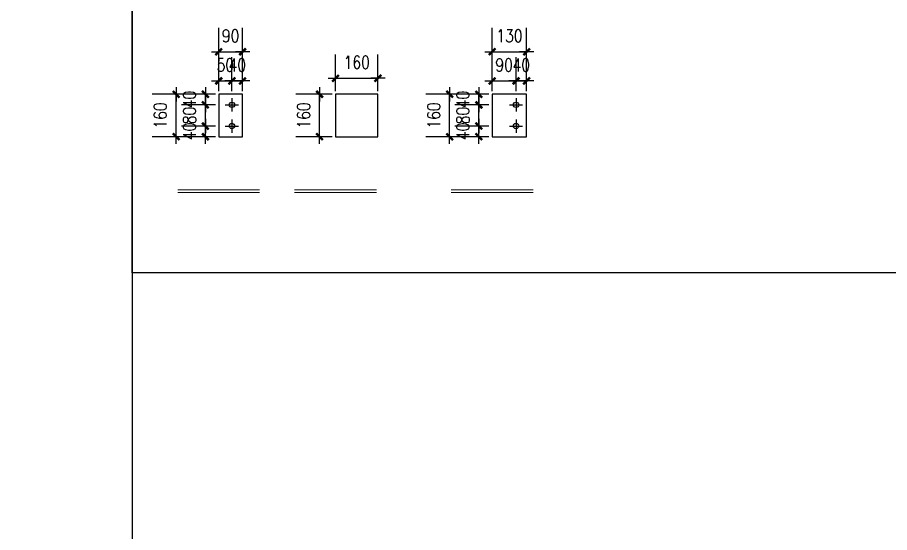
# Model space of a CAD drawing. Header units: millimetres. Extents: x 2287919 to 2522484, y -1845182 to -1736911.
# Drawn here: x 2394342 to 2397627, y -1809691 to -1807751 of the extents above; entities that cross this region are included whole.
import ezdxf

# ---------------------------------------------------------------- set-up
doc = ezdxf.new("R2010")
doc.units = ezdxf.units.MM
doc.header["$LTSCALE"] = 1000
doc.header["$PDMODE"] = 34
doc.styles.add('DIM_FONT', font='simplex.shx', dxfattribs={"width": 0.8, "bigfont": 'hztxt.shx'})
doc.dimstyles.new('WGH(1)', dxfattribs={"dimscale": 1.2, "dimtxt": 100, "dimasz": 0.5, "dimexe": 75, "dimexo": 75, "dimgap": 75, "dimtad": 1, "dimdec": 0, "dimzin": 0, "dimdsep": 46, "dimtxsty": 'DIM_FONT', "dimblk1": '_DIMX', "dimblk2": '_DIMX', "dimsah": 1, "dimcen": 0.09, "dimclrd": 3, "dimclre": 3, "dimclrt": 7, "dimadec": 0, "dimazin": 0, "dimtfac": 1, "dimtdec": 0, "dimtix": 1, "dimtmove": 2, "dimatfit": 3, "dimldrblk": '_DIMX', "dimfxl": 1, "dimtolj": 1, "dimtzin": 0, "dimarcsym": 0})

# ---------------------------------------------------------------- blocks, each defined once
blk = doc.blocks.new('_DIMX')
blk.add_line((-150, 0), (150, 0))
at = {"const_width": 50}
blk.add_lwpolyline([(-70, -70), (70, 70)], dxfattribs=at)
blk = doc.blocks.new('*D782')
at = {"color": 3, "lineweight": -2}
for p, q in [((2395088, -1808160), (2394960, -1808160)), ((2395050, -1808159.82), (2395050, -1808159.64)), ((2395050, -1808200), (2395050, -1808160)), ((2395088, -1808200), (2394960, -1808200)), ((2395050, -1808200.18), (2395050, -1808200.36))]:
    blk.add_line(p, q, dxfattribs=at)
at = {"layer": 'Defpoints', "color": 0}
for p in [(2395050, -1808160), (2395100, -1808160), (2395100, -1808200)]:
    blk.add_point(p, dxfattribs=at)
at = {"color": 3, "lineweight": -2, "xscale": 0.18, "yscale": 0.18, "zscale": 0.18}
for p, rotation in [((2395050, -1808160), 270), ((2395050, -1808200), 90)]:
    blk.add_blockref('_DIMX', p, dxfattribs=dict(at, rotation=rotation))
at = {"color": 7, "insert": (2394990, -1808180), "char_height": 48, "attachment_point": 5, "rotation": 90, "style": 'DIM_FONT'}
blk.add_mtext('\\A1;40', dxfattribs=at)
blk = doc.blocks.new('*D783')
at = {"color": 3, "lineweight": -2}
for p, q in [((2395088, -1808080), (2394960, -1808080)), ((2395050, -1808079.82), (2395050, -1808079.64)), ((2395050, -1808160), (2395050, -1808080)), ((2395088, -1808160), (2394960, -1808160)), ((2395050, -1808160.18), (2395050, -1808160.36))]:
    blk.add_line(p, q, dxfattribs=at)
at = {"layer": 'Defpoints', "color": 0}
for p in [(2395050, -1808080), (2395100, -1808080), (2395100, -1808160)]:
    blk.add_point(p, dxfattribs=at)
at = {"color": 3, "lineweight": -2, "xscale": 0.18, "yscale": 0.18, "zscale": 0.18}
for p, rotation in [((2395050, -1808080), 270), ((2395050, -1808160), 90)]:
    blk.add_blockref('_DIMX', p, dxfattribs=dict(at, rotation=rotation))
at = {"color": 7, "insert": (2394990, -1808120), "char_height": 48, "attachment_point": 5, "rotation": 90, "style": 'DIM_FONT'}
blk.add_mtext('\\A1;80', dxfattribs=at)
blk = doc.blocks.new('*D784')
at = {"color": 3, "lineweight": -2}
for p, q in [((2395088, -1808040), (2394960, -1808040)), ((2395050, -1808039.82), (2395050, -1808039.64)), ((2395050, -1808080), (2395050, -1808040)), ((2395088, -1808080), (2394960, -1808080)), ((2395050, -1808080.18), (2395050, -1808080.36))]:
    blk.add_line(p, q, dxfattribs=at)
at = {"layer": 'Defpoints', "color": 0}
for p in [(2395050, -1808040), (2395100, -1808040), (2395100, -1808080)]:
    blk.add_point(p, dxfattribs=at)
at = {"color": 3, "lineweight": -2, "xscale": 0.18, "yscale": 0.18, "zscale": 0.18}
for p, rotation in [((2395050, -1808040), 270), ((2395050, -1808080), 90)]:
    blk.add_blockref('_DIMX', p, dxfattribs=dict(at, rotation=rotation))
at = {"color": 7, "insert": (2394990, -1808060), "char_height": 48, "attachment_point": 5, "rotation": 90, "style": 'DIM_FONT'}
blk.add_mtext('\\A1;40', dxfattribs=at)
blk = doc.blocks.new('*D785')
at = {"color": 3, "lineweight": -2}
for p, q in [((2395088, -1808040), (2394850, -1808040)), ((2394940, -1808039.82), (2394940, -1808039.64)), ((2394940, -1808200), (2394940, -1808040)), ((2395088, -1808200), (2394850, -1808200)), ((2394940, -1808200.18), (2394940, -1808200.36))]:
    blk.add_line(p, q, dxfattribs=at)
at = {"layer": 'Defpoints', "color": 0}
for p in [(2394940, -1808040), (2395100, -1808040), (2395100, -1808200)]:
    blk.add_point(p, dxfattribs=at)
at = {"color": 3, "lineweight": -2, "xscale": 0.18, "yscale": 0.18, "zscale": 0.18}
for p, rotation in [((2394940, -1808040), 270), ((2394940, -1808200), 90)]:
    blk.add_blockref('_DIMX', p, dxfattribs=dict(at, rotation=rotation))
at = {"color": 7, "insert": (2394880, -1808120), "char_height": 48, "attachment_point": 5, "rotation": 90, "style": 'DIM_FONT'}
blk.add_mtext('\\A1;160', dxfattribs=at)
blk = doc.blocks.new('*D786')
at = {"color": 3, "lineweight": -2}
for p, q in [((2395100, -1808028), (2395100, -1807900)), ((2395150, -1808028), (2395150, -1807900)), ((2395099.82, -1807990), (2395099.64, -1807990)), ((2395100, -1807990), (2395150, -1807990)), ((2395150.18, -1807990), (2395150.36, -1807990))]:
    blk.add_line(p, q, dxfattribs=at)
at = {"layer": 'Defpoints', "color": 0}
for p in [(2395150, -1807990), (2395100, -1808040), (2395150, -1808040)]:
    blk.add_point(p, dxfattribs=at)
at = {"color": 3, "lineweight": -2, "xscale": 0.18, "yscale": 0.18, "zscale": 0.18}
blk.add_blockref('_DIMX', (2395100, -1807990), dxfattribs=at)
at = {"color": 3, "lineweight": -2, "xscale": 0.18, "yscale": 0.18, "zscale": 0.18, "rotation": 180}
blk.add_blockref('_DIMX', (2395150, -1807990), dxfattribs=at)
at = {"color": 7, "insert": (2395125, -1807930), "char_height": 48, "attachment_point": 5, "style": 'DIM_FONT'}
blk.add_mtext('\\A1;50', dxfattribs=at)
blk = doc.blocks.new('*D787')
at = {"color": 3, "lineweight": -2}
for p, q in [((2395150, -1808028), (2395150, -1807900)), ((2395190, -1808028), (2395190, -1807900)), ((2395149.82, -1807990), (2395149.64, -1807990)), ((2395150, -1807990), (2395190, -1807990)), ((2395190.18, -1807990), (2395190.36, -1807990))]:
    blk.add_line(p, q, dxfattribs=at)
at = {"layer": 'Defpoints', "color": 0}
for p in [(2395190, -1807990), (2395150, -1808040), (2395190, -1808040)]:
    blk.add_point(p, dxfattribs=at)
at = {"color": 3, "lineweight": -2, "xscale": 0.18, "yscale": 0.18, "zscale": 0.18}
blk.add_blockref('_DIMX', (2395150, -1807990), dxfattribs=at)
at = {"color": 3, "lineweight": -2, "xscale": 0.18, "yscale": 0.18, "zscale": 0.18, "rotation": 180}
blk.add_blockref('_DIMX', (2395190, -1807990), dxfattribs=at)
at = {"color": 7, "insert": (2395170, -1807930), "char_height": 48, "attachment_point": 5, "style": 'DIM_FONT'}
blk.add_mtext('\\A1;40', dxfattribs=at)
blk = doc.blocks.new('*D788')
at = {"color": 3, "lineweight": -2}
for p, q in [((2395100, -1808028), (2395100, -1807790)), ((2395190, -1808028), (2395190, -1807790)), ((2395099.82, -1807880), (2395099.64, -1807880)), ((2395100, -1807880), (2395190, -1807880)), ((2395190.18, -1807880), (2395190.36, -1807880))]:
    blk.add_line(p, q, dxfattribs=at)
at = {"layer": 'Defpoints', "color": 0}
for p in [(2395190, -1807880), (2395100, -1808040), (2395190, -1808040)]:
    blk.add_point(p, dxfattribs=at)
at = {"color": 3, "lineweight": -2, "xscale": 0.18, "yscale": 0.18, "zscale": 0.18}
blk.add_blockref('_DIMX', (2395100, -1807880), dxfattribs=at)
at = {"color": 3, "lineweight": -2, "xscale": 0.18, "yscale": 0.18, "zscale": 0.18, "rotation": 180}
blk.add_blockref('_DIMX', (2395190, -1807880), dxfattribs=at)
at = {"color": 7, "insert": (2395145, -1807820), "char_height": 48, "attachment_point": 5, "style": 'DIM_FONT'}
blk.add_mtext('\\A1;90', dxfattribs=at)
blk = doc.blocks.new('*D789')
at = {"color": 3, "lineweight": -2}
for p, q in [((2395528, -1808040), (2395390, -1808040)), ((2395480, -1808039.82), (2395480, -1808039.64)), ((2395480, -1808200), (2395480, -1808040)), ((2395528, -1808200), (2395390, -1808200)), ((2395480, -1808200.18), (2395480, -1808200.36))]:
    blk.add_line(p, q, dxfattribs=at)
at = {"layer": 'Defpoints', "color": 0}
for p in [(2395480, -1808040), (2395540, -1808040), (2395540, -1808200)]:
    blk.add_point(p, dxfattribs=at)
at = {"color": 3, "lineweight": -2, "xscale": 0.18, "yscale": 0.18, "zscale": 0.18}
for p, rotation in [((2395480, -1808040), 270), ((2395480, -1808200), 90)]:
    blk.add_blockref('_DIMX', p, dxfattribs=dict(at, rotation=rotation))
at = {"color": 7, "insert": (2395420, -1808120), "char_height": 48, "attachment_point": 5, "rotation": 90, "style": 'DIM_FONT'}
blk.add_mtext('\\A1;160', dxfattribs=at)
blk = doc.blocks.new('*D790')
at = {"color": 3, "lineweight": -2}
for p, q in [((2395540, -1808028), (2395540, -1807890)), ((2395700, -1808028), (2395700, -1807890)), ((2395539.82, -1807980), (2395539.64, -1807980)), ((2395540, -1807980), (2395700, -1807980)), ((2395700.18, -1807980), (2395700.36, -1807980))]:
    blk.add_line(p, q, dxfattribs=at)
at = {"layer": 'Defpoints', "color": 0}
for p in [(2395700, -1807980), (2395540, -1808040), (2395700, -1808040)]:
    blk.add_point(p, dxfattribs=at)
at = {"color": 3, "lineweight": -2, "xscale": 0.18, "yscale": 0.18, "zscale": 0.18}
blk.add_blockref('_DIMX', (2395540, -1807980), dxfattribs=at)
at = {"color": 3, "lineweight": -2, "xscale": 0.18, "yscale": 0.18, "zscale": 0.18, "rotation": 180}
blk.add_blockref('_DIMX', (2395700, -1807980), dxfattribs=at)
at = {"color": 7, "insert": (2395620, -1807920), "char_height": 48, "attachment_point": 5, "style": 'DIM_FONT'}
blk.add_mtext('\\A1;160', dxfattribs=at)
blk = doc.blocks.new('*D1942')
at = {"color": 3, "lineweight": -2}
for p, q in [((2396118, -1808160), (2395990, -1808160)), ((2396080, -1808159.82), (2396080, -1808159.64)), ((2396080, -1808200), (2396080, -1808160)), ((2396118, -1808200), (2395990, -1808200)), ((2396080, -1808200.18), (2396080, -1808200.36))]:
    blk.add_line(p, q, dxfattribs=at)
at = {"layer": 'Defpoints', "color": 0}
for p in [(2396080, -1808160), (2396130, -1808160), (2396130, -1808200)]:
    blk.add_point(p, dxfattribs=at)
at = {"color": 3, "lineweight": -2, "xscale": 0.18, "yscale": 0.18, "zscale": 0.18}
for p, rotation in [((2396080, -1808160), 270), ((2396080, -1808200), 90)]:
    blk.add_blockref('_DIMX', p, dxfattribs=dict(at, rotation=rotation))
at = {"color": 7, "insert": (2396020, -1808180), "char_height": 48, "attachment_point": 5, "rotation": 90, "style": 'DIM_FONT'}
blk.add_mtext('\\A1;40', dxfattribs=at)
blk = doc.blocks.new('*D1940')
at = {"color": 3, "lineweight": -2}
for p, q in [((2396118, -1808080), (2395990, -1808080)), ((2396080, -1808079.82), (2396080, -1808079.64)), ((2396080, -1808160), (2396080, -1808080)), ((2396118, -1808160), (2395990, -1808160)), ((2396080, -1808160.18), (2396080, -1808160.36))]:
    blk.add_line(p, q, dxfattribs=at)
at = {"layer": 'Defpoints', "color": 0}
for p in [(2396080, -1808080), (2396130, -1808080), (2396130, -1808160)]:
    blk.add_point(p, dxfattribs=at)
at = {"color": 3, "lineweight": -2, "xscale": 0.18, "yscale": 0.18, "zscale": 0.18}
for p, rotation in [((2396080, -1808080), 270), ((2396080, -1808160), 90)]:
    blk.add_blockref('_DIMX', p, dxfattribs=dict(at, rotation=rotation))
at = {"color": 7, "insert": (2396020, -1808120), "char_height": 48, "attachment_point": 5, "rotation": 90, "style": 'DIM_FONT'}
blk.add_mtext('\\A1;80', dxfattribs=at)
blk = doc.blocks.new('*D1943')
at = {"color": 3, "lineweight": -2}
for p, q in [((2396118, -1808040), (2395990, -1808040)), ((2396080, -1808039.82), (2396080, -1808039.64)), ((2396080, -1808080), (2396080, -1808040)), ((2396118, -1808080), (2395990, -1808080)), ((2396080, -1808080.18), (2396080, -1808080.36))]:
    blk.add_line(p, q, dxfattribs=at)
at = {"layer": 'Defpoints', "color": 0}
for p in [(2396080, -1808040), (2396130, -1808040), (2396130, -1808080)]:
    blk.add_point(p, dxfattribs=at)
at = {"color": 3, "lineweight": -2, "xscale": 0.18, "yscale": 0.18, "zscale": 0.18}
for p, rotation in [((2396080, -1808040), 270), ((2396080, -1808080), 90)]:
    blk.add_blockref('_DIMX', p, dxfattribs=dict(at, rotation=rotation))
at = {"color": 7, "insert": (2396020, -1808060), "char_height": 48, "attachment_point": 5, "rotation": 90, "style": 'DIM_FONT'}
blk.add_mtext('\\A1;40', dxfattribs=at)
blk = doc.blocks.new('*D1944')
at = {"color": 3, "lineweight": -2}
for p, q in [((2396118, -1808040), (2395880, -1808040)), ((2395970, -1808039.82), (2395970, -1808039.64)), ((2395970, -1808200), (2395970, -1808040)), ((2396118, -1808200), (2395880, -1808200)), ((2395970, -1808200.18), (2395970, -1808200.36))]:
    blk.add_line(p, q, dxfattribs=at)
at = {"layer": 'Defpoints', "color": 0}
for p in [(2395970, -1808040), (2396130, -1808040), (2396130, -1808200)]:
    blk.add_point(p, dxfattribs=at)
at = {"color": 3, "lineweight": -2, "xscale": 0.18, "yscale": 0.18, "zscale": 0.18}
for p, rotation in [((2395970, -1808040), 270), ((2395970, -1808200), 90)]:
    blk.add_blockref('_DIMX', p, dxfattribs=dict(at, rotation=rotation))
at = {"color": 7, "insert": (2395910, -1808120), "char_height": 48, "attachment_point": 5, "rotation": 90, "style": 'DIM_FONT'}
blk.add_mtext('\\A1;160', dxfattribs=at)
blk = doc.blocks.new('*D1941')
at = {"color": 3, "lineweight": -2}
for p, q in [((2396130, -1808028), (2396130, -1807900)), ((2396220, -1808028), (2396220, -1807900)), ((2396129.82, -1807990), (2396129.64, -1807990)), ((2396130, -1807990), (2396220, -1807990)), ((2396220.18, -1807990), (2396220.36, -1807990))]:
    blk.add_line(p, q, dxfattribs=at)
at = {"layer": 'Defpoints', "color": 0}
for p in [(2396220, -1807990), (2396130, -1808040), (2396220, -1808040)]:
    blk.add_point(p, dxfattribs=at)
at = {"color": 3, "lineweight": -2, "xscale": 0.18, "yscale": 0.18, "zscale": 0.18}
blk.add_blockref('_DIMX', (2396130, -1807990), dxfattribs=at)
at = {"color": 3, "lineweight": -2, "xscale": 0.18, "yscale": 0.18, "zscale": 0.18, "rotation": 180}
blk.add_blockref('_DIMX', (2396220, -1807990), dxfattribs=at)
at = {"color": 7, "insert": (2396175, -1807930), "char_height": 48, "attachment_point": 5, "style": 'DIM_FONT'}
blk.add_mtext('\\A1;90', dxfattribs=at)
blk = doc.blocks.new('*D1945')
at = {"color": 3, "lineweight": -2}
for p, q in [((2396220, -1808028), (2396220, -1807900)), ((2396260, -1808028), (2396260, -1807900)), ((2396219.82, -1807990), (2396219.64, -1807990)), ((2396220, -1807990), (2396260, -1807990)), ((2396260.18, -1807990), (2396260.36, -1807990))]:
    blk.add_line(p, q, dxfattribs=at)
at = {"layer": 'Defpoints', "color": 0}
for p in [(2396260, -1807990), (2396220, -1808040), (2396260, -1808040)]:
    blk.add_point(p, dxfattribs=at)
at = {"color": 3, "lineweight": -2, "xscale": 0.18, "yscale": 0.18, "zscale": 0.18}
blk.add_blockref('_DIMX', (2396220, -1807990), dxfattribs=at)
at = {"color": 3, "lineweight": -2, "xscale": 0.18, "yscale": 0.18, "zscale": 0.18, "rotation": 180}
blk.add_blockref('_DIMX', (2396260, -1807990), dxfattribs=at)
at = {"color": 7, "insert": (2396240, -1807930), "char_height": 48, "attachment_point": 5, "style": 'DIM_FONT'}
blk.add_mtext('\\A1;40', dxfattribs=at)
blk = doc.blocks.new('*D1946')
at = {"color": 3, "lineweight": -2}
for p, q in [((2396130, -1808028), (2396130, -1807790)), ((2396260, -1808028), (2396260, -1807790)), ((2396129.82, -1807880), (2396129.64, -1807880)), ((2396130, -1807880), (2396260, -1807880)), ((2396260.18, -1807880), (2396260.36, -1807880))]:
    blk.add_line(p, q, dxfattribs=at)
at = {"layer": 'Defpoints', "color": 0}
for p in [(2396260, -1807880), (2396130, -1808040), (2396260, -1808040)]:
    blk.add_point(p, dxfattribs=at)
at = {"color": 3, "lineweight": -2, "xscale": 0.18, "yscale": 0.18, "zscale": 0.18}
blk.add_blockref('_DIMX', (2396130, -1807880), dxfattribs=at)
at = {"color": 3, "lineweight": -2, "xscale": 0.18, "yscale": 0.18, "zscale": 0.18, "rotation": 180}
blk.add_blockref('_DIMX', (2396260, -1807880), dxfattribs=at)
at = {"color": 7, "insert": (2396195, -1807820), "char_height": 48, "attachment_point": 5, "style": 'DIM_FONT'}
blk.add_mtext('\\A1;130', dxfattribs=at)

msp = doc.modelspace()

# ---------------------------------------------------------------- linework, layer by layer
for p, q in [((2395100, -1808040), (2395100, -1808200)), ((2395190, -1808040), (2395100, -1808040)), ((2395150, -1808055), (2395150, -1808105)), ((2395190, -1808200), (2395190, -1808040)), ((2395540, -1808040), (2395540, -1808200)), ((2395700, -1808040), (2395540, -1808040)), ((2395700, -1808200), (2395700, -1808040)), ((2396130, -1808040), (2396130, -1808200)), ((2396260, -1808040), (2396130, -1808040)), ((2396220, -1808055), (2396220, -1808105)), ((2396260, -1808200), (2396260, -1808040)), ((2395125, -1808080), (2395175, -1808080)), ((2396195, -1808080), (2396245, -1808080)), ((2395125, -1808160), (2395175, -1808160)), ((2395150, -1808135), (2395150, -1808185)), ((2396195, -1808160), (2396245, -1808160)), ((2396220, -1808135), (2396220, -1808185)), ((2395100, -1808200), (2395190, -1808200)), ((2395540, -1808200), (2395700, -1808200)), ((2396130, -1808200), (2396260, -1808200))]:
    msp.add_line(p, q)
at = {"lineweight": 15}
for p, q in [((2394945.6, -1808400), (2395254.1, -1808400)), ((2394945.6, -1808410), (2395254.1, -1808410)), ((2395385.6, -1808400), (2395694.1, -1808400)), ((2395385.6, -1808410), (2395694.1, -1808410)), ((2395975.6, -1808400), (2396284.1, -1808400)), ((2395975.6, -1808410), (2396284.1, -1808410))]:
    msp.add_line(p, q, dxfattribs=at)
for points in [[(2391278.3, -1799252), (2394773.9, -1799252), (2394773.9, -1845182.2), (2391278.3, -1845182.2)], [(2394773.9, -1804512), (2400713.9, -1804512), (2400713.9, -1808712), (2394773.9, -1808712)], [(2394773.9, -1809772), (2400713.9, -1809772), (2400713.9, -1808712), (2394773.9, -1808712)]]:
    msp.add_lwpolyline(points, close=True)
for centre in [(2395150, -1808080), (2396220, -1808080), (2395150, -1808160), (2396220, -1808160)]:
    msp.add_circle(centre, 10)

# ---------------------------------------------------------------- dimensions: what is measured, and where the dimension line sits
at = {"color": 1}
for p1, p2, distance, picture, middle in [((2395100, -1808040), (2395190, -1808040), 160, '*D788', (2395145, -1807820)), ((2396130, -1808040), (2396260, -1808040), 160, '*D1946', (2396195, -1807820)), ((2395540, -1808040), (2395700, -1808040), 60, '*D790', (2395620, -1807920)), ((2395100, -1808200), (2395100, -1808040), 160, '*D785', (2394880, -1808120)), ((2395540, -1808200), (2395540, -1808040), 60, '*D789', (2395420, -1808120)), ((2396130, -1808200), (2396130, -1808040), 160, '*D1944', (2395910, -1808120))]:
    dim = msp.add_aligned_dim(p1=p1, p2=p2, distance=distance, dimstyle='WGH(1)', override={"dimtxt": 40, "dimasz": 0.15, "dimexo": 10, "dimgap": 30}, dxfattribs=at)
    dim.commit()
    dim.dimension.update_dxf_attribs({"geometry": picture, "text_midpoint": middle})
for base, p1, p2, picture, middle in [((2395150, -1807990), (2395100, -1808040), (2395150, -1808040), '*D786', (2395125, -1807930)), ((2395190, -1807990), (2395150, -1808040), (2395190, -1808040), '*D787', (2395170, -1807930)), ((2396220, -1807990), (2396130, -1808040), (2396220, -1808040), '*D1941', (2396175, -1807930)), ((2396260, -1807990), (2396220, -1808040), (2396260, -1808040), '*D1945', (2396240, -1807930))]:
    dim = msp.add_linear_dim(base=base, p1=p1, p2=p2, dimstyle='WGH(1)', override={"dimtxt": 40, "dimasz": 0.15, "dimexo": 10, "dimgap": 30}, dxfattribs=at)
    dim.commit()
    dim.dimension.update_dxf_attribs({"geometry": picture, "text_midpoint": middle})
for base, p1, p2, picture, middle in [((2395050, -1808040), (2395100, -1808080), (2395100, -1808040), '*D784', (2394990, -1808060)), ((2396080, -1808040), (2396130, -1808080), (2396130, -1808040), '*D1943', (2396020, -1808060)), ((2395050, -1808080), (2395100, -1808160), (2395100, -1808080), '*D783', (2394990, -1808120)), ((2396080, -1808080), (2396130, -1808160), (2396130, -1808080), '*D1940', (2396020, -1808120)), ((2395050, -1808160), (2395100, -1808200), (2395100, -1808160), '*D782', (2394990, -1808180)), ((2396080, -1808160), (2396130, -1808200), (2396130, -1808160), '*D1942', (2396020, -1808180))]:
    dim = msp.add_linear_dim(base=base, p1=p1, p2=p2, angle=90, dimstyle='WGH(1)', override={"dimtxt": 40, "dimasz": 0.15, "dimexo": 10, "dimgap": 30}, dxfattribs=at)
    dim.commit()
    dim.dimension.update_dxf_attribs({"geometry": picture, "text_midpoint": middle})

doc.saveas('drawing.dxf')
